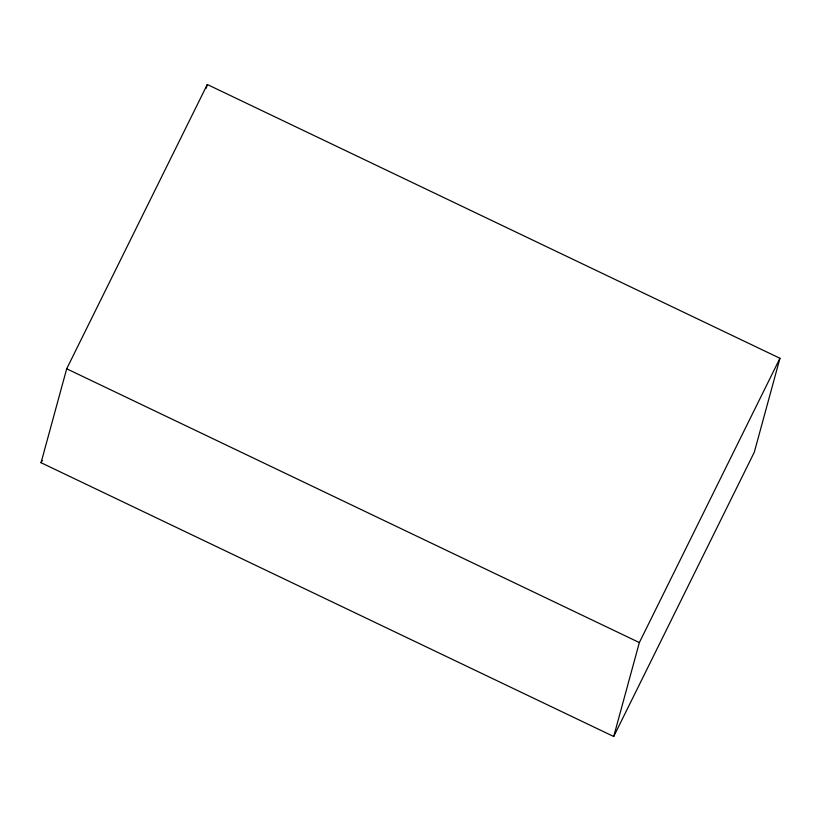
<?xml version="1.0" encoding="UTF-8"?>
<svg xmlns="http://www.w3.org/2000/svg" width="821" height="821" viewBox="0 0 821 821"><rect width="100%" height="100%" fill="white"/><g stroke="black" fill="none" stroke-linecap="round" stroke-linejoin="round"><path stroke-width="1.23" d="M41.05 462.716L66.696 368.783L207.292 84.501L779.95 358.284L754.304 452.217L613.708 736.499L41.05 462.716L42.179 460.427M206.276 88.206L207.292 84.501M613.708 736.499L639.354 642.566L779.95 358.284M66.696 368.783L639.354 642.566"/></g></svg>
